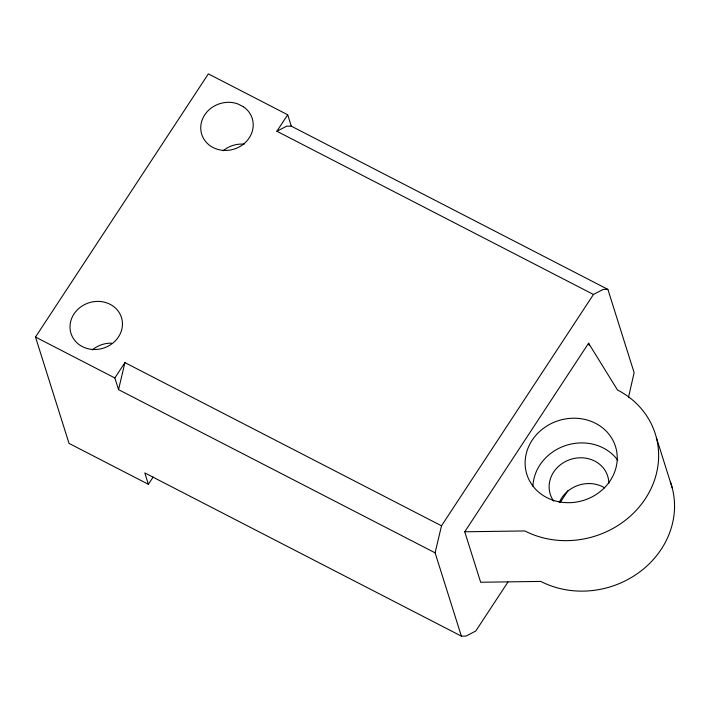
<?xml version="1.0" encoding="UTF-8"?>
<svg xmlns="http://www.w3.org/2000/svg" width="710" height="710" viewBox="0 0 710 710"><rect width="100%" height="100%" fill="white"/><g stroke="black" fill="none" stroke-linecap="round" stroke-linejoin="round"><path stroke-width="1.06" d="M435.106 552.833L118.534 389.63L124.933 362.615L441.505 525.817L435.106 552.833L461.367 636.125L466 636.098L475.78 631.021L507.987 581.978M628.439 397.591L634.128 372.652L607.866 289.361L291.295 126.158L286.662 126.185L276.882 131.261L593.462 294.464L603.234 289.387L607.866 289.361M153.191 476.978L148.381 484.3L69.03 443.395L35.5 337.055L208.358 73.875L287.71 114.78L291.295 126.158M118.534 389.63L114.851 377.96L124.933 362.615M276.882 131.261L287.71 114.78M441.505 525.817L593.462 294.464M464.739 531.781L588.581 343.232L617.478 389.959A88.226 79.36 -17.5 0 1 645.372 498.704A88.226 79.36 -17.5 0 1 524.876 530.947L464.739 531.781L480.661 582.253L540.789 581.419A88.226 79.36 -17.5 0 0 640.81 571.115A88.226 79.36 -17.5 0 0 670.382 481.877M560.261 502.396L568.16 490.361M35.5 337.055L114.851 377.96M461.367 636.125L144.796 472.922L148.381 484.3M656.386 437.653L672.299 488.125M588.581 343.232L589.238 345.335M559.267 502.582A30.113 27.086 -17.5 0 1 604.742 487.903M553.729 501.153A30.113 27.086 -17.5 0 1 570.618 459.379A30.113 27.086 -17.5 0 1 608.816 483.403M532.926 486.261A46.461 41.801 -17.5 0 1 566.828 445.152A46.461 41.801 -17.5 0 1 617.807 460.32M223.162 150.76A26.465 23.812 -17.5 0 1 244.213 144.174M92.318 349.923A26.465 23.812 -17.5 0 1 111.408 343.152M243.468 106.784L237.628 103.837A26.465 23.812 -17.5 0 0 200.744 128.288A26.465 23.812 -17.5 0 0 238.507 147.316A26.465 23.812 -17.5 0 0 243.468 106.784M557.74 501.535A46.461 41.801 -17.5 0 0 616.049 448.445A46.461 41.801 -17.5 0 0 539.742 431.387A46.461 41.801 -17.5 0 0 557.74 501.535M87.507 348.592A26.465 23.812 -17.5 0 0 122.013 319.606A26.465 23.812 -17.5 0 0 79.156 308.175A26.465 23.812 -17.5 0 0 87.507 348.592"/></g></svg>
